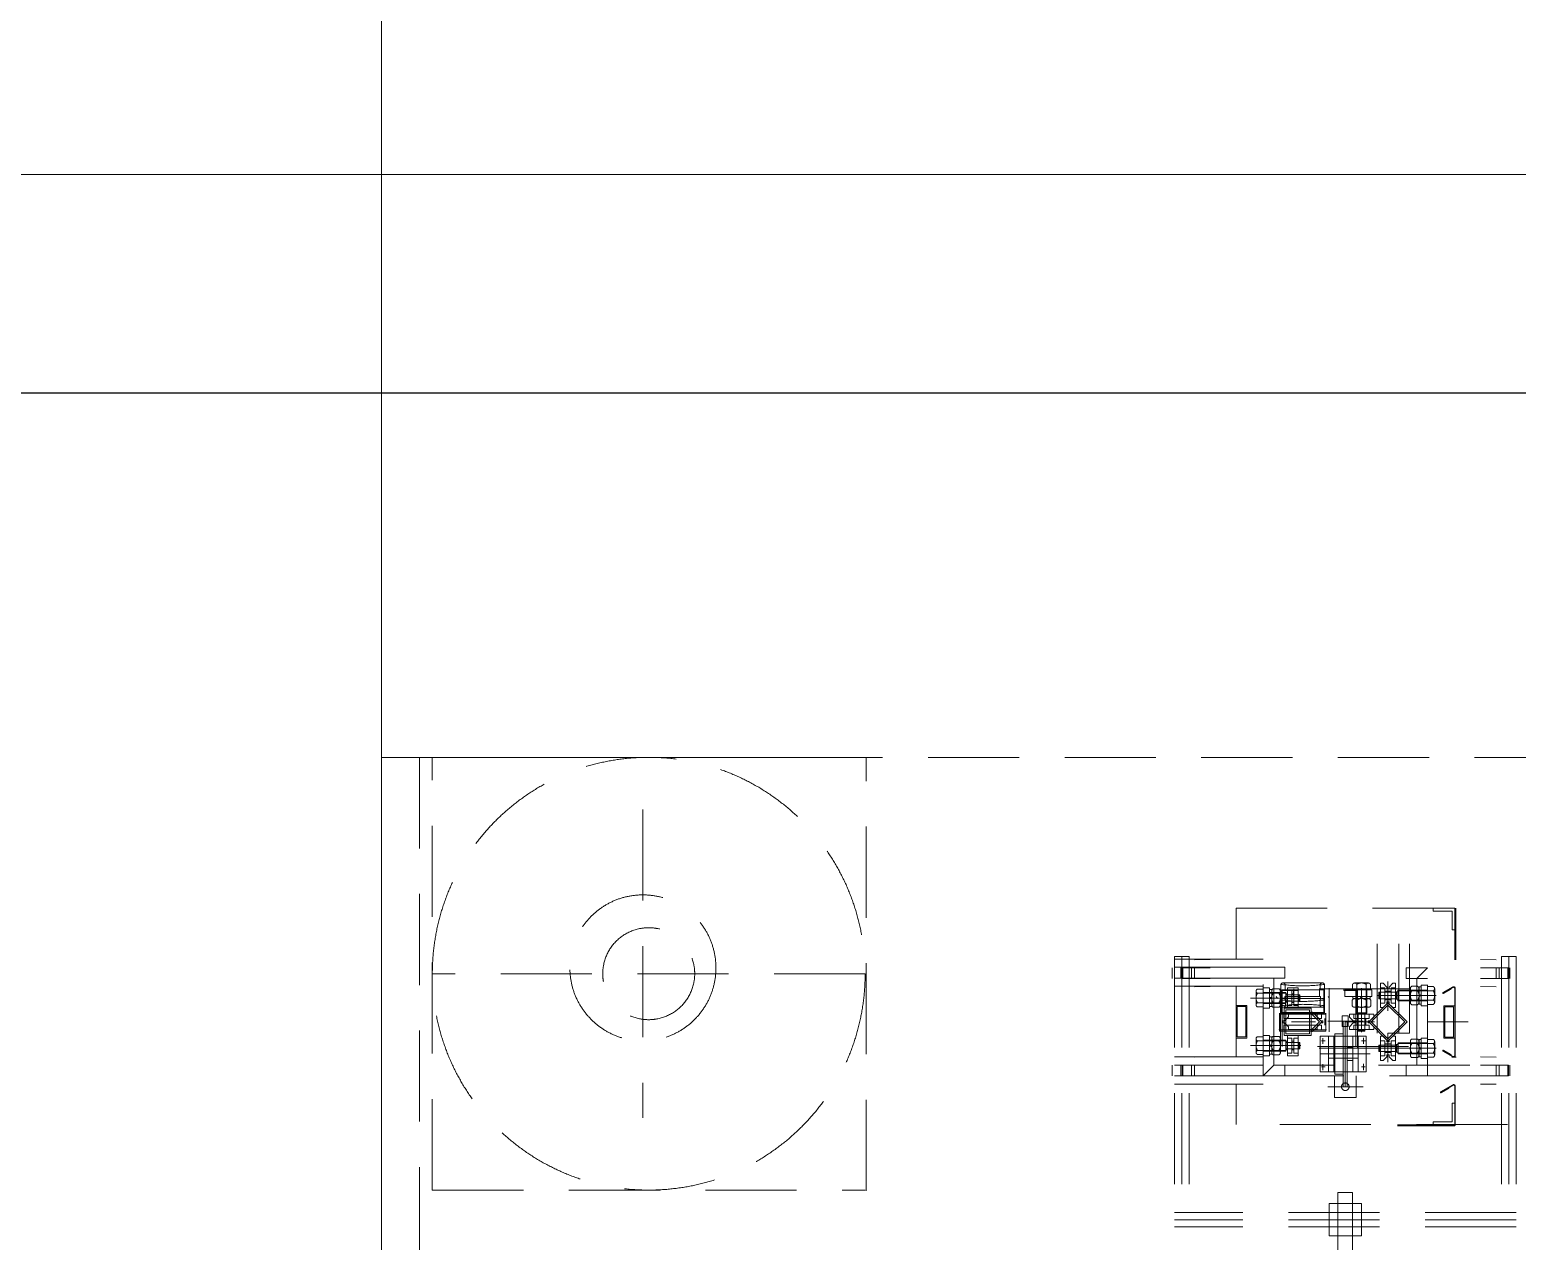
# Model space of a CAD drawing. Header units: inches. Extents: x 702888 to 852715, y 9845 to 271320.
# Drawn here: x 787421 to 791504, y 250911 to 254237 of the extents above; entities that cross this region are included whole.
import ezdxf

# ---------------------------------------------------------------- set-up
doc = ezdxf.new("R2010")
doc.units = ezdxf.units.IN
doc.header["$MEASUREMENT"] = 0
doc.linetypes.add('DASHED2', pattern=[0.375, 0.25, -0.125])
doc.layers.get('0').update_dxf_attribs({"lineweight": 5})
doc.layers.add('chain', color=2, linetype='Continuous', lineweight=5)
doc.layers.add('stru pipe', color=120, linetype='Continuous')

# ---------------------------------------------------------------- blocks, each defined once
blk = doc.blocks.new('A$C76b9bb42')
for p, q in [((76761.653, 14160.1254), (76761.653, 26720.6253)), ((68374.5672, 18293.9888), (82561.653, 18293.9888))]:
    blk.add_line(p, q)
at = {"linetype": 'DASHED2', "ltscale": 1000}
for p, q in [((76761.653, 17293.9888), (81561.653, 17293.9888)), ((76865.7281, 17293.9888), (76865.7281, 12262.6967)), ((76900.8655, 16105.9888), (76900.8655, 17293.9888)), ((76900.8655, 17293.9888), (78091.7446, 17293.9888)), ((78091.7446, 16103.7084), (78091.7446, 17293.9888)), ((77478.881, 17150.6353), (77478.881, 16303.9431)), ((79106.8873, 16739.7693), (79106.8873, 16879.7812)), ((79106.8873, 16879.5495), (79707.2223, 16879.5495)), ((79647.8223, 16872.1245), (79647.8223, 16879.5495)), ((79647.8223, 16872.1245), (79699.7973, 16872.1245)), ((79699.7973, 16820.1495), (79699.7973, 16872.1245)), ((79707.2223, 16738.4745), (79707.2223, 16879.5495)), ((79708.7073, 16738.4745), (79708.7073, 16879.5495)), ((79710.1923, 16738.4745), (79710.1923, 16879.5495)), ((79494.2089, 16536.9755), (79494.2089, 16781.5982)), ((79553.6089, 16536.9755), (79553.6089, 16781.5982)), ((79583.3089, 16536.9755), (79583.3089, 16781.5982)), ((79699.7973, 16820.1495), (79707.2223, 16820.1495)), ((78978.0998, 16747.0029), (78938.0048, 16747.0029)), ((78938.0048, 16747.0029), (78938.0048, 16004.6707)), ((78958.0523, 16747.0029), (78958.0523, 16004.6707)), ((78978.0998, 16747.0029), (78978.0998, 16044.7657)), ((79835.6748, 16747.0029), (79875.7698, 16747.0029)), ((79835.6748, 16747.0029), (79835.6748, 16044.7657)), ((79855.7223, 16747.0029), (79855.7223, 16004.6707)), ((79875.7698, 16747.0029), (79875.7698, 16004.6707)), ((78088.8655, 16699.9888), (76900.8655, 16699.9888)), ((78931.801, 16686.4995), (78931.801, 16716.1995)), ((78938.0048, 16739.7693), (79181.1373, 16739.7693)), ((78938.0048, 16717.4943), (79181.1373, 16717.4943)), ((78955.561, 16686.4995), (78955.561, 16716.1995)), ((78958.9814, 16686.4995), (78958.9814, 16716.1995)), ((78958.9814, 16716.1995), (78991.6514, 16716.1995)), ((78960.5437, 16686.4995), (78960.5437, 16716.1995)), ((78993.2137, 16716.1995), (78960.5437, 16716.1995)), ((78984.3037, 16686.4995), (78984.3037, 16716.1995)), ((78993.2137, 16738.4745), (79035.6373, 16738.7062)), ((78993.2137, 16716.1995), (79035.6373, 16716.4312)), ((78993.2137, 16686.4995), (78993.2137, 16716.1995)), ((79181.1373, 16717.4943), (79240.5373, 16717.4943)), ((79181.1373, 16420.4943), (79181.1373, 16717.4943)), ((79240.5373, 16687.7943), (79240.5373, 16717.4943)), ((79240.5373, 16717.4943), (79240.5373, 16687.7943)), ((79573.5723, 16716.1995), (79573.5723, 16686.4995)), ((79573.5723, 16686.4995), (79573.5723, 16716.1995)), ((79632.9723, 16716.1995), (79573.5723, 16716.1995)), ((79603.2723, 16686.4995), (79632.9723, 16716.1995)), ((79632.9723, 16419.1995), (79632.9723, 16716.1995)), ((79820.5609, 16738.4745), (79778.1373, 16738.7062)), ((79820.5609, 16716.1995), (79778.1373, 16716.4312)), ((79820.5609, 16686.4995), (79820.5609, 16716.1995)), ((79820.5609, 16716.1995), (79853.2309, 16716.1995)), ((79854.7932, 16716.1995), (79822.1232, 16716.1995)), ((79829.4709, 16686.4995), (79829.4709, 16716.1995)), ((79853.2309, 16686.4995), (79853.2309, 16716.1995)), ((79854.7932, 16686.4995), (79854.7932, 16716.1995)), ((79858.2136, 16686.4995), (79858.2136, 16716.1995)), ((79181.1373, 16687.7943), (78938.0048, 16687.7943)), ((79181.1373, 16665.5193), (78938.0048, 16665.5193)), ((78958.9814, 16686.4995), (78991.6514, 16686.4995)), ((78993.2137, 16686.4995), (78960.5437, 16686.4995)), ((79035.6373, 16686.7312), (78993.2137, 16686.4995)), ((79035.6373, 16664.4562), (78993.2137, 16664.2245)), ((79106.8873, 16471.4062), (79106.8873, 16665.5193)), ((79210.8373, 16687.7943), (79181.1373, 16687.7943)), ((79198.9573, 16661.4862), (79181.1373, 16661.4862)), ((79198.9573, 16661.4862), (79198.9573, 16605.0562)), ((79210.8373, 16687.7943), (79240.5373, 16687.7943)), ((79210.8373, 16450.1943), (79210.8373, 16687.7943)), ((79230.2446, 16655.9648), (79230.2446, 16670.8148)), ((79236.2331, 16674.8507), (79343.7151, 16674.8507)), ((79241.7534, 16655.5457), (79241.7534, 16670.8148)), ((79247.9619, 16661.4862), (79247.9619, 16605.0562)), ((79277.6619, 16661.4862), (79247.9619, 16661.4862)), ((79277.6619, 16605.0562), (79277.6619, 16661.4862)), ((79338.2484, 16655.5457), (79338.2484, 16670.8148)), ((79349.7571, 16655.9648), (79349.7571, 16670.8148)), ((79362.7509, 16540.0421), (79362.7509, 16660.5998)), ((79426.8773, 16655.3141), (79426.8773, 16670.5831)), ((79432.3975, 16674.6191), (79470.4155, 16674.6191)), ((79438.386, 16655.7331), (79438.386, 16670.5831)), ((79451.3798, 16539.8104), (79451.3798, 16660.3681)), ((79464.3735, 16655.7331), (79464.3735, 16670.5831)), ((79475.8823, 16655.3141), (79475.8823, 16670.5831)), ((79503.1189, 16606.816), (79503.1189, 16673.641)), ((79503.1189, 16673.641), (79510.5439, 16673.641)), ((79503.1189, 16661.0185), (79514.9989, 16661.0185)), ((79520.9389, 16663.246), (79510.5439, 16673.641)), ((79514.9989, 16619.4385), (79514.9989, 16661.0185)), ((79520.9389, 16663.246), (79520.9389, 16658.0485)), ((79523.9089, 16678.3014), (79523.9089, 16598.4234)), ((79537.2739, 16673.641), (79526.8789, 16663.246)), ((79526.8789, 16663.246), (79526.8789, 16658.0485)), ((79532.8189, 16661.0185), (79532.8189, 16619.4385)), ((79532.8189, 16661.0185), (79544.6989, 16661.0185)), ((79537.2739, 16673.641), (79544.6989, 16673.641)), ((79544.6989, 16673.641), (79544.6989, 16606.816)), ((79603.2723, 16686.4995), (79573.5723, 16686.4995)), ((79585.4527, 16621.1092), (79585.4527, 16659.3479)), ((79589.2817, 16665.4735), (79605.3837, 16665.4735)), ((79603.2723, 16686.4995), (79632.9723, 16686.4995)), ((79603.2723, 16448.8995), (79603.2723, 16686.4995)), ((79609.2127, 16616.4685), (79609.2127, 16663.9885)), ((79609.2127, 16663.9885), (79615.1527, 16663.9885)), ((79615.1523, 16612.0135), (79615.1523, 16668.4435)), ((79615.1523, 16668.4435), (79632.9723, 16668.4435)), ((79615.1527, 16616.4685), (79615.1527, 16663.9885)), ((79632.9723, 16615.726), (79632.9723, 16664.731)), ((79632.9723, 16664.731), (79648.2413, 16664.731)), ((79652.2773, 16621.2463), (79652.2773, 16659.2643)), ((79702.0248, 16663.6305), (79674.9848, 16648.0189)), ((79702.7673, 16662.3444), (79675.7273, 16646.7329)), ((79696.5893, 16658.7776), (79697.3318, 16657.4915)), ((79707.2223, 16471.1745), (79707.2223, 16664.2245)), ((79707.2223, 16475.6266), (79707.2223, 16659.7723)), ((79708.7073, 16475.6266), (79708.7073, 16659.7723)), ((79778.1373, 16686.7312), (79820.5609, 16686.4995)), ((79778.1373, 16664.4562), (79820.5609, 16664.2245)), ((79820.5609, 16686.4995), (79853.2309, 16686.4995)), ((79854.7932, 16686.4995), (79822.1232, 16686.4995)), ((79284.761, 16633.2712), (79146.3832, 16633.2712)), ((79161.8323, 16652.2534), (79161.8323, 16614.2354)), ((79181.1373, 16657.7737), (79165.8682, 16657.7737)), ((79180.7182, 16646.2649), (79165.8682, 16646.2649)), ((79180.7182, 16620.2774), (79165.8682, 16620.2774)), ((79228.6569, 16646.2649), (79180.7182, 16646.2649)), ((79228.6569, 16620.2774), (79180.7182, 16620.2774)), ((79181.1369, 16648.2697), (79181.1369, 16618.2727)), ((79181.1369, 16648.2697), (79182.8103, 16648.2697)), ((79181.1369, 16618.2727), (79182.8103, 16618.2727)), ((79181.1373, 16657.7737), (79181.1373, 16608.7687)), ((79228.6569, 16648.1212), (79181.1373, 16648.1212)), ((79228.6569, 16618.4212), (79181.1373, 16618.4212)), ((79198.9569, 16657.0312), (79198.9569, 16609.5112)), ((79204.8969, 16657.0312), (79198.9569, 16657.0312)), ((79204.8969, 16636.5184), (79198.9573, 16633.4237)), ((79204.8969, 16633.2712), (79198.9573, 16630.1764)), ((79204.8969, 16657.0312), (79204.8969, 16609.5112)), ((79224.8279, 16658.5162), (79208.7259, 16658.5162)), ((79224.8279, 16646.2649), (79208.7259, 16646.2649)), ((79224.8279, 16620.2774), (79208.7259, 16620.2774)), ((79220.4981, 16631.7862), (79217.4034, 16637.7257)), ((79228.6569, 16652.3905), (79228.6569, 16614.1518)), ((79243.5069, 16648.1212), (79228.6569, 16648.1212)), ((79244.9919, 16646.2649), (79228.6569, 16646.2649)), ((79244.9919, 16620.2774), (79228.6569, 16620.2774)), ((79243.5069, 16618.4212), (79228.6569, 16618.4212)), ((79585.0873, 16658.6944), (79228.6873, 16658.6944)), ((79228.6873, 16495.3444), (79228.6873, 16658.6944)), ((79230.2446, 16608.0262), (79230.2446, 16655.9648)), ((79230.2446, 16611.8552), (79230.2446, 16627.9572)), ((79232.1009, 16608.0262), (79232.1009, 16655.5457)), ((79232.2494, 16655.5462), (79232.2494, 16653.8727)), ((79232.2494, 16655.5462), (79347.7524, 16655.5462)), ((79232.2494, 16622.8762), (79232.2494, 16626.5887)), ((79232.8434, 16626.5887), (79232.8434, 16651.8337)), ((79265.8123, 16654.2394), (79233.1423, 16654.2394)), ((79233.1423, 16499.7994), (79233.1423, 16654.2394)), ((79241.0109, 16631.7862), (79241.0109, 16637.7262)), ((79241.0109, 16637.7262), (79338.9909, 16637.7262)), ((79241.0109, 16631.7862), (79338.9909, 16631.7862)), ((79241.7534, 16655.5457), (79338.2484, 16655.5457)), ((79242.4959, 16611.8552), (79242.4959, 16627.9572)), ((79243.5069, 16648.1212), (79243.5069, 16618.4212)), ((79243.5069, 16648.1212), (79244.9919, 16646.6362)), ((79244.9919, 16619.9062), (79243.5069, 16618.4212)), ((79244.9919, 16646.6362), (79244.9919, 16619.9062)), ((79247.9619, 16643.6662), (79244.9919, 16643.6662)), ((79277.6619, 16642.1812), (79244.9919, 16642.1812)), ((79277.6619, 16624.3612), (79244.9919, 16624.3612)), ((79247.9619, 16622.8762), (79244.9919, 16622.8762)), ((79259.8419, 16654.0612), (79247.9619, 16654.0612)), ((79277.6619, 16642.1812), (79247.9619, 16642.1812)), ((79277.6619, 16624.3612), (79247.9619, 16624.3612)), ((79259.8419, 16654.0612), (79259.8419, 16612.4812)), ((79265.7819, 16645.1512), (79259.8419, 16645.1512)), ((79265.7819, 16621.3912), (79259.8419, 16621.3912)), ((79264.7709, 16637.7257), (79264.7709, 16655.5457)), ((79264.7709, 16655.5457), (79336.0209, 16655.5457)), ((79264.7709, 16637.7257), (79336.0209, 16637.7257)), ((79265.7819, 16612.4812), (79265.7819, 16654.0612)), ((79277.6619, 16654.0612), (79265.7819, 16654.0612)), ((79265.8123, 16654.2394), (79265.8123, 16658.6944)), ((79279.2954, 16641.8099), (79277.6619, 16641.8099)), ((79279.2954, 16624.7324), (79277.6619, 16624.7324)), ((79279.2954, 16624.3612), (79279.2954, 16642.1812)), ((79282.1169, 16642.1812), (79279.2954, 16642.1812)), ((79282.1169, 16624.3612), (79279.2954, 16624.3612)), ((79282.1169, 16624.3612), (79282.1169, 16642.1812)), ((79336.0209, 16637.7257), (79336.0209, 16655.5457)), ((79337.5059, 16611.8552), (79337.5059, 16627.9572)), ((79338.9909, 16631.7862), (79338.9909, 16637.7262)), ((79347.7524, 16655.5462), (79347.7524, 16653.8727)), ((79347.9009, 16608.0262), (79347.9009, 16655.5457)), ((79349.7571, 16608.0262), (79349.7571, 16655.9648)), ((79349.7571, 16611.8552), (79349.7571, 16627.9572)), ((79362.7509, 16631.7862), (79359.6561, 16637.7257)), ((79402.7973, 16654.0077), (79402.7973, 16658.4627)), ((79402.7973, 16654.0077), (79402.7973, 16658.4627)), ((79402.7973, 16654.0077), (79435.4673, 16654.0077)), ((79402.7973, 16654.0077), (79435.4673, 16654.0077)), ((79405.3448, 16637.4941), (79405.3448, 16655.3141)), ((79405.3448, 16655.3141), (79479.5948, 16655.3141)), ((79405.3448, 16637.4941), (79479.5948, 16637.4941)), ((79426.1348, 16611.6235), (79426.1348, 16627.7255)), ((79426.8773, 16655.3141), (79475.8823, 16655.3141)), ((79427.6198, 16637.4945), (79475.1398, 16637.4945)), ((79427.6198, 16631.5545), (79427.6198, 16637.4945)), ((79427.6198, 16631.5545), (79475.1398, 16631.5545)), ((79435.4673, 16654.0077), (79435.4673, 16499.5677)), ((79435.7873, 16626.357), (79435.7873, 16651.602)), ((79436.3813, 16655.3145), (79436.3813, 16653.641)), ((79436.3813, 16655.3145), (79466.3783, 16655.3145)), ((79436.3813, 16622.6445), (79436.3813, 16626.357)), ((79436.5298, 16607.7945), (79436.5298, 16655.3141)), ((79438.386, 16607.7945), (79438.386, 16655.7331)), ((79438.386, 16611.6235), (79438.386, 16627.7255)), ((79439.9223, 16658.4627), (79439.9223, 16495.1127)), ((79448.1325, 16631.5545), (79451.2273, 16637.4941)), ((79451.3798, 16631.5545), (79454.4745, 16637.4941)), ((79464.3735, 16607.7945), (79464.3735, 16655.7331)), ((79464.3735, 16611.6235), (79464.3735, 16627.7255)), ((79466.2298, 16607.7945), (79466.2298, 16655.3141)), ((79466.3783, 16655.3145), (79466.3783, 16653.641)), ((79471.4062, 16567.6995), (79523.9089, 16620.2022)), ((79475.1398, 16631.5545), (79475.1398, 16637.4945)), ((79476.6248, 16611.6235), (79476.6248, 16627.7255)), ((79479.5948, 16637.4941), (79479.5948, 16655.3141)), ((79496.0198, 16640.2285), (79656.5051, 16640.2285)), ((79498.6639, 16631.3185), (79498.6639, 16649.1385)), ((79498.6639, 16649.1385), (79501.4854, 16649.1385)), ((79498.6639, 16631.3185), (79501.4854, 16631.3185)), ((79501.4854, 16631.3185), (79501.4854, 16649.1385)), ((79501.4854, 16648.7673), (79503.1189, 16648.7673)), ((79501.4854, 16631.6898), (79503.1189, 16631.6898)), ((79503.1189, 16649.1385), (79547.6689, 16649.1385)), ((79503.1189, 16649.1385), (79544.6989, 16649.1385)), ((79503.1189, 16631.3185), (79547.6689, 16631.3185)), ((79503.1189, 16631.3185), (79544.6989, 16631.3185)), ((79503.1189, 16619.4385), (79514.9989, 16619.4385)), ((79523.9089, 16620.181), (79510.5439, 16606.816)), ((79514.9989, 16652.1085), (79532.8189, 16652.1085)), ((79514.9989, 16628.3485), (79532.8189, 16628.3485)), ((79520.9389, 16658.0485), (79526.8789, 16658.0485)), ((79520.9389, 16617.211), (79520.9389, 16622.4085)), ((79520.9389, 16622.4085), (79526.8789, 16622.4085)), ((79523.9089, 16620.2022), (79576.4115, 16567.6995)), ((79537.2739, 16606.816), (79523.9089, 16620.181)), ((79526.8789, 16617.211), (79526.8789, 16622.4085)), ((79532.8189, 16619.4385), (79544.6989, 16619.4385)), ((79544.6989, 16650.6235), (79547.6689, 16650.6235)), ((79544.6989, 16629.8335), (79547.6689, 16629.8335)), ((79547.6689, 16650.6235), (79547.6689, 16629.8335)), ((79547.6689, 16650.6235), (79550.6389, 16650.6235)), ((79547.6689, 16629.8335), (79550.6389, 16629.8335)), ((79550.6389, 16653.5935), (79552.1239, 16655.0785)), ((79550.6389, 16626.8635), (79550.6389, 16653.5935)), ((79550.6389, 16653.2223), (79585.4527, 16653.2223)), ((79550.6389, 16627.2348), (79585.4527, 16627.2348)), ((79552.1239, 16625.3785), (79550.6389, 16626.8635)), ((79552.1239, 16655.0785), (79585.4527, 16655.0785)), ((79552.1239, 16625.3785), (79552.1239, 16655.0785)), ((79552.1239, 16625.3785), (79585.4527, 16625.3785)), ((79585.4527, 16655.0785), (79632.9723, 16655.0785)), ((79585.4527, 16653.2223), (79633.3913, 16653.2223)), ((79585.4527, 16627.2348), (79633.3913, 16627.2348)), ((79585.4527, 16625.3785), (79632.9723, 16625.3785)), ((79589.2817, 16653.2223), (79605.3837, 16653.2223)), ((79589.2817, 16627.2348), (79605.3837, 16627.2348)), ((79609.2127, 16640.2285), (79615.1523, 16643.3233)), ((79609.2127, 16636.9813), (79615.1523, 16640.076)), ((79632.9727, 16655.227), (79631.2992, 16655.227)), ((79632.9727, 16625.23), (79631.2992, 16625.23)), ((79632.9727, 16625.23), (79632.9727, 16655.227)), ((79633.3913, 16653.2223), (79648.2413, 16653.2223)), ((79633.3913, 16627.2348), (79648.2413, 16627.2348)), ((79697.3318, 16657.4915), (79676.4698, 16645.4468)), ((79136.5873, 16612.4812), (79106.8873, 16612.4812)), ((79133.6173, 16609.5112), (79109.8573, 16609.5112)), ((79109.8573, 16526.3512), (79109.8573, 16609.5112)), ((79133.6173, 16526.3512), (79133.6173, 16609.5112)), ((79136.5873, 16523.3812), (79136.5873, 16612.4812)), ((79181.1373, 16608.7687), (79165.8682, 16608.7687)), ((79198.9573, 16605.0562), (79181.1373, 16605.0562)), ((79204.8969, 16609.5112), (79198.9569, 16609.5112)), ((79224.8279, 16608.0262), (79208.7259, 16608.0262)), ((79226.1609, 16588.7212), (79226.1609, 16591.6912)), ((79226.1609, 16547.1412), (79226.1609, 16588.7212)), ((79226.1609, 16547.1412), (79226.1609, 16588.7212)), ((79227.6459, 16588.7212), (79227.6459, 16591.6912)), ((79227.6459, 16588.7212), (79352.3559, 16588.7212)), ((79230.2446, 16591.6912), (79230.2446, 16608.0262)), ((79232.1009, 16593.1762), (79230.6159, 16591.6912)), ((79230.6159, 16591.6912), (79349.3859, 16591.6912)), ((79232.1009, 16593.1762), (79232.1009, 16608.0262)), ((79232.1009, 16593.1762), (79347.9009, 16593.1762)), ((79236.3702, 16608.0262), (79343.6315, 16608.0262)), ((79238.0409, 16576.8412), (79238.0409, 16588.7212)), ((79313.3019, 16605.0562), (79239.0519, 16605.0562)), ((79239.0519, 16605.0562), (79239.0519, 16530.8062)), ((79250.6634, 16581.2962), (79240.2684, 16570.9012)), ((79308.8469, 16600.6012), (79243.5069, 16600.6012)), ((79243.5069, 16600.6012), (79243.5069, 16535.2612)), ((79259.8419, 16612.4812), (79247.9619, 16612.4812)), ((79277.6619, 16605.0562), (79247.9619, 16605.0562)), ((79250.6634, 16581.2962), (79250.6634, 16588.7212)), ((79329.3384, 16588.7212), (79250.6634, 16588.7212)), ((79277.6619, 16612.4812), (79265.7819, 16612.4812)), ((79308.8469, 16535.2612), (79308.8469, 16600.6012)), ((79313.3019, 16530.8062), (79313.3019, 16605.0562)), ((79313.3019, 16536.7462), (79313.3019, 16599.1162)), ((79313.3019, 16536.7462), (79313.3019, 16599.1162)), ((79316.452, 16594.1825), (79313.3019, 16591.0323)), ((79313.3019, 16591.0323), (79336.403, 16567.9312)), ((79316.452, 16594.1825), (79342.7034, 16567.9312)), ((79329.3384, 16581.2962), (79329.3384, 16588.7212)), ((79329.3384, 16581.2962), (79342.7034, 16567.9312)), ((79341.9609, 16576.8412), (79341.9609, 16588.7212)), ((79347.9009, 16593.1762), (79347.9009, 16608.0262)), ((79349.3859, 16591.6912), (79347.9009, 16593.1762)), ((79349.7571, 16591.6912), (79349.7571, 16608.0262)), ((79352.3559, 16588.7212), (79352.3559, 16591.6912)), ((79353.8409, 16588.7212), (79353.8409, 16591.6912)), ((79353.8409, 16547.1412), (79353.8409, 16588.7212)), ((79353.8409, 16547.1412), (79353.8409, 16588.7212)), ((79415.0548, 16584.4444), (79398.7198, 16584.4444)), ((79398.7198, 16584.4444), (79398.7198, 16554.7444)), ((79415.0548, 16584.4444), (79415.0548, 16554.7444)), ((79417.9673, 16581.0645), (79417.9673, 16588.4895)), ((79484.7923, 16588.4895), (79417.9673, 16588.4895)), ((79417.9673, 16581.0645), (79428.3623, 16570.6695)), ((79430.5898, 16576.6095), (79430.5898, 16588.4895)), ((79432.2604, 16607.7945), (79470.4992, 16607.7945)), ((79436.5298, 16592.9445), (79436.5298, 16607.7945)), ((79436.5298, 16592.9445), (79466.2298, 16592.9445)), ((79436.5298, 16592.9445), (79438.0148, 16591.4595)), ((79438.0148, 16591.4595), (79464.7448, 16591.4595)), ((79438.386, 16591.4595), (79438.386, 16607.7945)), ((79440.9848, 16588.4895), (79440.9848, 16591.4595)), ((79440.9848, 16588.4895), (79461.7748, 16588.4895)), ((79442.4698, 16588.4895), (79442.4698, 16591.4595)), ((79442.4698, 16546.9095), (79442.4698, 16588.4895)), ((79442.4698, 16546.9095), (79442.4698, 16588.4895)), ((79460.2898, 16588.4895), (79460.2898, 16591.4595)), ((79460.2898, 16546.9095), (79460.2898, 16588.4895)), ((79460.2898, 16546.9095), (79460.2898, 16588.4895)), ((79461.7748, 16588.4895), (79461.7748, 16591.4595)), ((79464.3735, 16591.4595), (79464.3735, 16607.7945)), ((79464.7448, 16591.4595), (79466.2298, 16592.9445)), ((79466.2298, 16592.9445), (79466.2298, 16607.7945)), ((79484.7923, 16581.0645), (79471.4273, 16567.6995)), ((79472.1698, 16576.6095), (79472.1698, 16588.4895)), ((79477.7065, 16567.6995), (79523.9089, 16613.9018)), ((79484.7923, 16581.0645), (79484.7923, 16588.4895)), ((79503.1189, 16606.816), (79510.5439, 16606.816)), ((79523.9089, 16613.9018), (79570.1112, 16567.6995)), ((79537.2739, 16606.816), (79544.6989, 16606.816)), ((79589.2817, 16614.9835), (79605.3837, 16614.9835)), ((79609.2127, 16616.4685), (79615.1527, 16616.4685)), ((79615.1523, 16612.0135), (79632.9723, 16612.0135)), ((79632.9723, 16615.726), (79648.2413, 16615.726)), ((79677.5223, 16612.2495), (79707.2223, 16612.2495)), ((79677.5223, 16523.1495), (79677.5223, 16612.2495)), ((79680.4923, 16609.2795), (79704.2523, 16609.2795)), ((79680.4923, 16526.1195), (79680.4923, 16609.2795)), ((79704.2523, 16526.1195), (79704.2523, 16609.2795)), ((79225.7896, 16545.5077), (79225.7896, 16547.1412)), ((79226.1609, 16542.6862), (79226.1609, 16545.5077)), ((79226.1609, 16545.5077), (79353.8409, 16545.5077)), ((79226.1609, 16542.6862), (79353.8409, 16542.6862)), ((79229.1309, 16559.0212), (79229.1309, 16576.8412)), ((79235.0709, 16564.9612), (79235.0709, 16570.9012)), ((79240.2684, 16570.9012), (79235.0709, 16570.9012)), ((79240.2684, 16564.9612), (79235.0709, 16564.9612)), ((79341.9609, 16576.8412), (79238.0409, 16576.8412)), ((79238.0409, 16559.0212), (79341.9609, 16559.0212)), ((79238.0409, 16547.1412), (79238.0409, 16559.0212)), ((79240.2684, 16564.9612), (79250.6634, 16554.5662)), ((79250.6634, 16547.1412), (79250.6634, 16554.5662)), ((79250.6634, 16547.1412), (79329.3384, 16547.1412)), ((79324.678, 16567.9312), (79259.056, 16567.9312)), ((79336.403, 16567.9312), (79313.3019, 16544.83)), ((79313.3019, 16544.83), (79316.452, 16541.6798)), ((79342.7034, 16567.9312), (79316.452, 16541.6798)), ((79342.7034, 16567.9312), (79329.3384, 16554.5662)), ((79329.3384, 16547.1412), (79329.3384, 16554.5662)), ((79339.7334, 16570.9012), (79344.9309, 16570.9012)), ((79339.7334, 16564.9612), (79344.9309, 16564.9612)), ((79341.9609, 16547.1412), (79341.9609, 16559.0212)), ((79344.9309, 16564.9612), (79344.9309, 16570.9012)), ((79350.8709, 16559.0212), (79350.8709, 16576.8412)), ((79353.8409, 16542.6862), (79353.8409, 16545.5077)), ((79354.2121, 16545.5077), (79354.2121, 16547.1412)), ((79456.287, 16569.5944), (79358.6919, 16569.5944)), ((79415.0548, 16554.7444), (79398.7198, 16554.7444)), ((79401.3185, 16569.5944), (79401.3185, 16389.7312)), ((79406.8873, 16569.5944), (79406.8873, 16389.7312)), ((79487.3525, 16567.6995), (79407.4745, 16567.6995)), ((79412.456, 16569.5944), (79412.456, 16389.7312)), ((79428.3623, 16564.7295), (79417.9673, 16554.3345)), ((79417.9673, 16546.9095), (79417.9673, 16554.3345)), ((79417.9673, 16546.9095), (79484.7923, 16546.9095)), ((79428.3623, 16570.6695), (79433.5598, 16570.6695)), ((79428.3623, 16564.7295), (79433.5598, 16564.7295)), ((79472.1698, 16576.6095), (79430.5898, 16576.6095)), ((79430.5898, 16558.7895), (79472.1698, 16558.7895)), ((79430.5898, 16546.9095), (79430.5898, 16558.7895)), ((79433.5598, 16564.7295), (79433.5598, 16570.6695)), ((79439.4998, 16558.7895), (79439.4998, 16576.6095)), ((79442.4698, 16545.276), (79460.2898, 16545.276)), ((79442.4698, 16542.4545), (79442.4698, 16545.276)), ((79442.4698, 16542.4545), (79460.2898, 16542.4545)), ((79442.841, 16545.276), (79442.841, 16546.9095)), ((79459.9185, 16545.276), (79459.9185, 16546.9095)), ((79460.2898, 16542.4545), (79460.2898, 16545.276)), ((79463.2598, 16558.7895), (79463.2598, 16576.6095)), ((79474.3973, 16570.6695), (79469.1998, 16570.6695)), ((79469.1998, 16564.7295), (79469.1998, 16570.6695)), ((79474.3973, 16564.7295), (79469.1998, 16564.7295)), ((79471.4062, 16567.6995), (79523.9089, 16515.1968)), ((79471.4273, 16567.6995), (79484.7923, 16554.3345)), ((79472.1698, 16546.9095), (79472.1698, 16558.7895)), ((79477.7065, 16567.6995), (79523.9089, 16521.4971)), ((79484.7923, 16546.9095), (79484.7923, 16554.3345)), ((79523.9089, 16515.1968), (79576.4115, 16567.6995)), ((79523.9089, 16521.4971), (79570.1112, 16567.6995)), ((79523.9089, 16536.9755), (79583.3089, 16536.9755)), ((79523.9089, 16457.0975), (79523.9089, 16536.9755)), ((79632.9723, 16567.6995), (79744.0855, 16567.6995)), ((79136.5873, 16523.3812), (79106.8873, 16523.3812)), ((79133.6173, 16526.3512), (79109.8573, 16526.3512)), ((79284.761, 16502.5912), (79146.3832, 16502.5912)), ((79161.8323, 16483.6089), (79161.8323, 16521.6269)), ((79181.1373, 16527.0937), (79165.8682, 16527.0937)), ((79180.7182, 16515.5849), (79165.8682, 16515.5849)), ((79228.6569, 16515.5849), (79180.7182, 16515.5849)), ((79181.1369, 16517.5897), (79182.8103, 16517.5897)), ((79181.1369, 16487.5927), (79181.1369, 16517.5897)), ((79198.9573, 16530.8062), (79181.1373, 16530.8062)), ((79181.1373, 16478.0887), (79181.1373, 16527.0937)), ((79228.6569, 16517.4412), (79181.1373, 16517.4412)), ((79204.8969, 16526.3512), (79198.9569, 16526.3512)), ((79198.9569, 16478.8312), (79198.9569, 16526.3512)), ((79198.9573, 16474.3762), (79198.9573, 16530.8062)), ((79204.8969, 16502.5912), (79198.9573, 16505.6859)), ((79204.8969, 16499.3439), (79198.9573, 16502.4387)), ((79204.8969, 16478.8312), (79204.8969, 16526.3512)), ((79224.8279, 16527.8362), (79208.7259, 16527.8362)), ((79224.8279, 16515.5849), (79208.7259, 16515.5849)), ((79228.6569, 16483.4718), (79228.6569, 16521.7105)), ((79243.5069, 16517.4412), (79228.6569, 16517.4412)), ((79244.9919, 16515.5849), (79228.6569, 16515.5849)), ((79580.6323, 16499.7994), (79233.1423, 16499.7994)), ((79239.0519, 16530.8062), (79313.3019, 16530.8062)), ((79243.5069, 16535.2612), (79308.8469, 16535.2612)), ((79244.9919, 16515.9562), (79243.5069, 16517.4412)), ((79243.5069, 16487.7412), (79243.5069, 16517.4412)), ((79244.9919, 16489.2262), (79244.9919, 16515.9562)), ((79247.9619, 16512.9862), (79244.9919, 16512.9862)), ((79277.6619, 16511.5012), (79244.9919, 16511.5012)), ((79277.6619, 16530.8062), (79247.9619, 16530.8062)), ((79247.9619, 16474.3762), (79247.9619, 16530.8062)), ((79259.8419, 16523.3812), (79247.9619, 16523.3812)), ((79277.6619, 16511.5012), (79247.9619, 16511.5012)), ((79259.8419, 16481.8012), (79259.8419, 16523.3812)), ((79265.7819, 16514.4712), (79259.8419, 16514.4712)), ((79277.6619, 16523.3812), (79265.7819, 16523.3812)), ((79265.7819, 16523.3812), (79265.7819, 16481.8012)), ((79277.6619, 16530.8062), (79277.6619, 16474.3762)), ((79279.2954, 16511.1299), (79277.6619, 16511.1299)), ((79282.1169, 16511.5012), (79279.2954, 16511.5012)), ((79279.2954, 16511.5012), (79279.2954, 16493.6812)), ((79282.1169, 16511.5012), (79282.1169, 16493.6812)), ((79464.431, 16528.6678), (79338.206, 16528.6678)), ((79338.206, 16528.6678), (79338.206, 16430.6578)), ((79351.5299, 16515.3028), (79341.2169, 16515.3028)), ((79345.631, 16523.4055), (79345.631, 16507.5286)), ((79360.481, 16528.6678), (79360.481, 16430.6578)), ((79375.331, 16528.6678), (79375.331, 16430.6578)), ((79378.301, 16497.4828), (79375.331, 16497.4828)), ((79401.3185, 16535.3503), (79378.301, 16535.3503)), ((79378.301, 16535.3503), (79378.301, 16423.9753)), ((79427.306, 16497.4828), (79412.456, 16497.4828)), ((79427.306, 16528.6678), (79427.306, 16430.6578)), ((79442.156, 16528.6678), (79442.156, 16430.6578)), ((79462.1966, 16515.3028), (79451.0903, 16515.3028)), ((79457.006, 16523.8025), (79457.006, 16507.5286)), ((79464.431, 16528.6678), (79464.431, 16430.6578)), ((79498.6639, 16504.0804), (79498.6639, 16486.2604)), ((79498.6639, 16504.0804), (79501.4854, 16504.0804)), ((79501.4854, 16504.0804), (79501.4854, 16486.2604)), ((79501.4854, 16503.7092), (79503.1189, 16503.7092)), ((79503.1189, 16528.5829), (79510.5439, 16528.5829)), ((79503.1189, 16528.5829), (79503.1189, 16461.7579)), ((79503.1189, 16515.9604), (79514.9989, 16515.9604)), ((79503.1189, 16504.0804), (79547.6689, 16504.0804)), ((79503.1189, 16504.0804), (79544.6989, 16504.0804)), ((79523.9089, 16515.2179), (79510.5439, 16528.5829)), ((79514.9989, 16515.9604), (79514.9989, 16474.3804)), ((79514.9989, 16507.0504), (79532.8189, 16507.0504)), ((79520.9389, 16518.1879), (79520.9389, 16512.9904)), ((79520.9389, 16512.9904), (79526.8789, 16512.9904)), ((79537.2739, 16528.5829), (79523.9089, 16515.2179)), ((79526.8789, 16518.1879), (79526.8789, 16512.9904)), ((79532.8189, 16515.9604), (79544.6989, 16515.9604)), ((79532.8189, 16474.3804), (79532.8189, 16515.9604)), ((79537.2739, 16528.5829), (79544.6989, 16528.5829)), ((79544.6989, 16461.7579), (79544.6989, 16528.5829)), ((79544.6989, 16505.5654), (79547.6689, 16505.5654)), ((79547.6689, 16505.5654), (79550.6389, 16505.5654)), ((79547.6689, 16484.7754), (79547.6689, 16505.5654)), ((79552.1239, 16510.0204), (79550.6389, 16508.5354)), ((79550.6389, 16508.5354), (79550.6389, 16481.8054)), ((79550.6389, 16508.1642), (79585.4527, 16508.1642)), ((79552.1239, 16510.0204), (79585.4527, 16510.0204)), ((79552.1239, 16510.0204), (79552.1239, 16480.3204)), ((79585.4527, 16514.2898), (79585.4527, 16476.051)), ((79585.4527, 16510.0204), (79632.9723, 16510.0204)), ((79585.4527, 16508.1642), (79633.3913, 16508.1642)), ((79589.2817, 16520.4154), (79605.3837, 16520.4154)), ((79589.2817, 16508.1642), (79605.3837, 16508.1642)), ((79609.2127, 16518.9304), (79609.2127, 16471.4104)), ((79609.2127, 16518.9304), (79615.1527, 16518.9304)), ((79609.2127, 16498.4176), (79615.1523, 16495.3229)), ((79615.1523, 16523.3854), (79632.9723, 16523.3854)), ((79615.1523, 16523.3854), (79615.1523, 16466.9554)), ((79615.1527, 16518.9304), (79615.1527, 16471.4104)), ((79632.9727, 16510.1689), (79631.2992, 16510.1689)), ((79632.9723, 16519.6729), (79648.2413, 16519.6729)), ((79632.9723, 16519.6729), (79632.9723, 16470.6679)), ((79632.9727, 16510.1689), (79632.9727, 16480.1719)), ((79633.3913, 16508.1642), (79648.2413, 16508.1642)), ((79652.2773, 16514.1527), (79652.2773, 16476.1347)), ((79677.5223, 16523.1495), (79707.2223, 16523.1495)), ((79680.4923, 16526.1195), (79704.2523, 16526.1195)), ((78938.0048, 16471.4062), (79181.1373, 16471.4062)), ((78993.2137, 16471.1745), (79035.6373, 16471.4062)), ((79180.7182, 16489.5974), (79165.8682, 16489.5974)), ((79181.1373, 16478.0887), (79165.8682, 16478.0887)), ((79228.6569, 16489.5974), (79180.7182, 16489.5974)), ((79181.1369, 16487.5927), (79182.8103, 16487.5927)), ((79228.6569, 16487.7412), (79181.1373, 16487.7412)), ((79198.9573, 16474.3762), (79181.1373, 16474.3762)), ((79204.8969, 16478.8312), (79198.9569, 16478.8312)), ((79224.8279, 16489.5974), (79208.7259, 16489.5974)), ((79224.8279, 16477.3462), (79208.7259, 16477.3462)), ((79244.9919, 16489.5974), (79228.6569, 16489.5974)), ((79243.5069, 16487.7412), (79228.6569, 16487.7412)), ((79585.0873, 16495.3444), (79228.6873, 16495.3444)), ((79243.5069, 16487.7412), (79244.9919, 16489.2262)), ((79277.6619, 16493.6812), (79244.9919, 16493.6812)), ((79247.9619, 16492.1962), (79244.9919, 16492.1962)), ((79277.6619, 16493.6812), (79247.9619, 16493.6812)), ((79259.8419, 16481.8012), (79247.9619, 16481.8012)), ((79277.6619, 16474.3762), (79247.9619, 16474.3762)), ((79265.7819, 16490.7112), (79259.8419, 16490.7112)), ((79277.6619, 16481.8012), (79265.7819, 16481.8012)), ((79279.2954, 16494.0524), (79277.6619, 16494.0524)), ((79282.1169, 16493.6812), (79279.2954, 16493.6812)), ((79475.493, 16479.6628), (79338.4403, 16479.6628)), ((79442.156, 16468.2333), (79360.481, 16468.2333)), ((79378.301, 16461.8428), (79375.331, 16461.8428)), ((79427.306, 16461.8428), (79412.456, 16461.8428)), ((79496.0198, 16495.1704), (79656.5051, 16495.1704)), ((79498.6639, 16486.2604), (79501.4854, 16486.2604)), ((79501.4854, 16486.6317), (79503.1189, 16486.6317)), ((79503.1189, 16486.2604), (79547.6689, 16486.2604)), ((79503.1189, 16486.2604), (79544.6989, 16486.2604)), ((79503.1189, 16474.3804), (79514.9989, 16474.3804)), ((79503.1189, 16461.7579), (79510.5439, 16461.7579)), ((79520.9389, 16472.1529), (79510.5439, 16461.7579)), ((79514.9989, 16483.2904), (79532.8189, 16483.2904)), ((79520.9389, 16472.1529), (79520.9389, 16477.3504)), ((79520.9389, 16477.3504), (79526.8789, 16477.3504)), ((79526.8789, 16472.1529), (79526.8789, 16477.3504)), ((79537.2739, 16461.7579), (79526.8789, 16472.1529)), ((79532.8189, 16474.3804), (79544.6989, 16474.3804)), ((79537.2739, 16461.7579), (79544.6989, 16461.7579)), ((79544.6989, 16484.7754), (79547.6689, 16484.7754)), ((79547.6689, 16484.7754), (79550.6389, 16484.7754)), ((79550.6389, 16482.1767), (79585.4527, 16482.1767)), ((79550.6389, 16481.8054), (79552.1239, 16480.3204)), ((79552.1239, 16480.3204), (79585.4527, 16480.3204)), ((79585.4527, 16482.1767), (79633.3913, 16482.1767)), ((79585.4527, 16480.3204), (79632.9723, 16480.3204)), ((79589.2817, 16482.1767), (79605.3837, 16482.1767)), ((79589.2817, 16469.9254), (79605.3837, 16469.9254)), ((79609.2127, 16495.1704), (79615.1523, 16492.0757)), ((79609.2127, 16471.4104), (79615.1527, 16471.4104)), ((79615.1523, 16466.9554), (79632.9723, 16466.9554)), ((79632.9727, 16480.1719), (79631.2992, 16480.1719)), ((79632.9723, 16470.6679), (79648.2413, 16470.6679)), ((79633.3913, 16482.1767), (79648.2413, 16482.1767)), ((79702.0248, 16471.7685), (79674.9848, 16487.38)), ((79702.7673, 16473.0545), (79675.7273, 16488.6661)), ((79697.3318, 16477.9074), (79676.4698, 16489.9521)), ((79696.5893, 16476.6214), (79697.3318, 16477.9074)), ((79699.07, 16471.1718), (79710.9003, 16471.1718)), ((79820.5609, 16471.1745), (79778.1373, 16471.4062)), ((78931.801, 16419.1995), (78931.801, 16448.8995)), ((78938.0048, 16449.1312), (79181.1373, 16449.1312)), ((78938.0048, 16419.4312), (79181.1373, 16419.4312)), ((78955.561, 16419.1995), (78955.561, 16448.8995)), ((78958.9814, 16419.1995), (78958.9814, 16448.8995)), ((78958.9814, 16448.8995), (78991.6514, 16448.8995)), ((78958.9814, 16419.1995), (78991.6514, 16419.1995)), ((78960.5437, 16419.1995), (78960.5437, 16448.8995)), ((78993.2137, 16448.8995), (78960.5437, 16448.8995)), ((78993.2137, 16419.1995), (78960.5437, 16419.1995)), ((78984.3037, 16419.1995), (78984.3037, 16448.8995)), ((78993.2137, 16448.8995), (79035.6373, 16449.1312)), ((78993.2137, 16419.1995), (78993.2137, 16448.8995)), ((78993.2137, 16419.1995), (79035.6373, 16419.4312)), ((79210.8373, 16449.1312), (79181.1373, 16419.4312)), ((79778.1373, 16419.4312), (79181.1373, 16419.4312)), ((79748.4373, 16449.1312), (79210.8373, 16449.1312)), ((79240.5373, 16449.1312), (79240.5373, 16419.4312)), ((79464.431, 16430.6578), (79338.206, 16430.6578)), ((79351.9266, 16444.0228), (79341.2169, 16444.0228)), ((79345.631, 16451.5625), (79345.631, 16435.2887)), ((79377.1873, 16419.4312), (79377.1873, 16360.0312)), ((79401.3185, 16423.9753), (79378.301, 16423.9753)), ((79436.5873, 16419.4312), (79436.5873, 16360.0312)), ((79461.8, 16444.0228), (79451.0903, 16444.0228)), ((79457.006, 16452.3564), (79457.006, 16434.8918)), ((79573.5723, 16448.8995), (79573.5723, 16419.1995)), ((79820.5609, 16448.8995), (79778.1373, 16449.1312)), ((79820.5609, 16419.1995), (79778.1373, 16419.4312)), ((79820.5609, 16419.1995), (79820.5609, 16448.8995)), ((79820.5609, 16448.8995), (79853.2309, 16448.8995)), ((79820.5609, 16419.1995), (79853.2309, 16419.1995)), ((79854.7932, 16448.8995), (79822.1232, 16448.8995)), ((79854.7932, 16419.1995), (79822.1232, 16419.1995)), ((79829.4709, 16419.1995), (79829.4709, 16448.8995)), ((79853.2309, 16419.1995), (79853.2309, 16448.8995)), ((79854.7932, 16419.1995), (79854.7932, 16448.8995)), ((79858.2136, 16419.1995), (79858.2136, 16448.8995)), ((79181.1373, 16397.1562), (78938.0048, 16397.1562)), ((79035.6373, 16397.1562), (78993.2137, 16396.9245)), ((79106.8873, 16285.7812), (79106.8873, 16397.1562)), ((79456.287, 16389.7312), (79358.6919, 16389.7312)), ((79702.0248, 16394.8483), (79668.5546, 16375.5243)), ((79702.7673, 16393.5623), (79669.2971, 16374.2383)), ((79690.9015, 16384.9969), (79670.0396, 16372.9522)), ((79690.159, 16386.2829), (79690.9015, 16384.9969)), ((79707.2223, 16390.9902), (79707.2223, 16285.5495)), ((79708.7073, 16390.9902), (79708.7073, 16285.5495)), ((79778.1373, 16397.1562), (79820.5609, 16396.9245)), ((79436.5873, 16360.0312), (79377.1873, 16360.0312)), ((79699.7973, 16292.9745), (79699.7973, 16344.9495)), ((79707.2223, 16344.9495), (79699.7973, 16344.9495)), ((79707.2223, 16285.5495), (79707.2223, 16367.2245)), ((79647.8223, 16285.5495), (79647.8223, 16292.9745)), ((79699.7973, 16292.9745), (79647.8223, 16292.9745)), ((79852.3873, 16285.7812), (79106.8873, 16285.7812)), ((79707.2223, 16285.5495), (79549.8109, 16285.5495)), ((79705.7373, 16284.0645), (79549.8109, 16284.0645)), ((79705.7373, 16282.5795), (79549.8109, 16282.5795)), ((76900.8655, 16105.9888), (78088.8655, 16105.9888)), ((79386.8398, 16098.9682), (79386.8398, 15883.979)), ((79426.9348, 16098.9682), (79386.8398, 16098.9682)), ((79426.9348, 16098.9682), (79426.9348, 15883.979)), ((79875.7698, 16044.7657), (78938.0048, 16044.7657)), ((79875.7698, 16024.7182), (78938.0048, 16024.7182)), ((79875.7698, 16004.6707), (78938.0048, 16004.6707))]:
    blk.add_line(p, q, dxfattribs=at)
for points in [[(79313.2862, 16594.3164, 6.534, 0, 0), (79316.452, 16594.3164, 0, 0, 0)], [(79313.2862, 16541.546, 6.534, 0, 0), (79316.452, 16541.546, 0, 0, 0)]]:
    blk.add_lwpolyline(points, format="xyseb", dxfattribs=at)
blk.add_lwpolyline([(79362.3373, 15980.1682), (79451.4373, 15980.1682), (79451.4373, 16069.2682), (79362.3373, 16069.2682)], close=True, dxfattribs=at)
for centre, radius in [((77494.8655, 16699.9888), 594), ((77478.881, 16715.9733), 200.475), ((77494.8655, 16699.9888), 126.225), ((79406.8873, 16389.7312), 10.395)]:
    blk.add_circle(centre, radius, dxfattribs=at)
for centre, radius, start, end in [((79235.999, 16668.4054), 6.2384, 22.7196389, 157.280361), ((79290.0009, 17108.4183), 441.6646, 262.2241585, 277.775841), ((79344.0027, 16668.4054), 6.2384, 22.7196389, 157.280361), ((79432.6317, 16668.1737), 6.2384, 22.7196389, 157.280361), ((79451.3798, 16651.8266), 22.8176, 55.2873785, 124.7126214), ((79470.1279, 16668.1737), 6.2384, 22.7196389, 157.280361), ((79592.267, 16659.3479), 6.8144, 115.9824877, 244.0175122), ((79602.3983, 16659.3479), 6.8144, 295.9824877, 64.0175122), ((79645.8319, 16658.9767), 6.2384, 292.7196389, 67.280361), ((79704.2523, 16659.7723), 4.455, 359.9999999, 119.9999999), ((79704.2523, 16659.7723), 2.97, 359.9999999, 119.9999999), ((79184.6247, 16633.2712), 22.8176, 145.2873785, 214.7126214), ((79168.2776, 16652.0193), 6.2384, 112.7196389, 247.280361), ((79168.2776, 16614.523), 6.2384, 112.7196389, 247.280361), ((79227.4824, 16633.2712), 22.8176, 145.2873785, 214.7126214), ((79211.7112, 16652.3905), 6.8144, 115.9824877, 244.0175122), ((79211.7112, 16614.1518), 6.8144, 115.9824877, 244.0175122), ((79221.8425, 16652.3905), 6.8144, 295.9824877, 64.0175122), ((79206.0713, 16633.2712), 22.8176, 325.2873785, 34.7126214), ((79221.8425, 16614.1518), 6.8144, 295.9824877, 64.0175122), ((79236.3702, 16624.9718), 6.8144, 25.9824877, 154.0175122), ((79290.0009, 17065.5606), 441.6646, 262.2241585, 277.775841), ((79343.6315, 16624.9718), 6.8144, 25.9824877, 154.0175122), ((79432.2604, 16624.7401), 6.8144, 25.9824877, 154.0175122), ((79451.3798, 16608.9689), 22.8176, 55.2873785, 124.7126214), ((79470.4992, 16624.7401), 6.8144, 25.9824877, 154.0175122), ((79608.0382, 16640.2285), 22.8176, 145.2873785, 214.7126214), ((79592.267, 16621.1092), 6.8144, 115.9824877, 244.0175122), ((79586.6271, 16640.2285), 22.8176, 325.2873785, 34.7126214), ((79602.3983, 16621.1092), 6.8144, 295.9824877, 64.0175122), ((79629.4848, 16640.2285), 22.8176, 325.2873785, 34.7126214), ((79645.8319, 16621.4804), 6.2384, 292.7196389, 67.280361), ((79675.7273, 16646.7329), 1.485, 119.9999999, 299.9999999), ((79290.0009, 16174.2517), 441.6646, 82.2241585, 97.775841), ((79236.3702, 16614.8405), 6.8144, 205.9824877, 334.0175122), ((79343.6315, 16614.8405), 6.8144, 205.9824877, 334.0175122), ((79432.2604, 16614.6088), 6.8144, 205.9824877, 334.0175122), ((79451.3798, 16630.38), 22.8176, 235.2873785, 304.7126214), ((79470.4992, 16614.6088), 6.8144, 205.9824877, 334.0175122), ((79184.6247, 16502.5912), 22.8176, 145.2873785, 214.7126214), ((79168.2776, 16521.3393), 6.2384, 112.7196389, 247.280361), ((79227.4824, 16502.5912), 22.8176, 145.2873785, 214.7126214), ((79211.7112, 16521.7105), 6.8144, 115.9824877, 244.0175122), ((79221.8425, 16521.7105), 6.8144, 295.9824877, 64.0175122), ((79206.0713, 16502.5912), 22.8176, 325.2873785, 34.7126214), ((79608.0382, 16495.1704), 22.8176, 145.2873785, 214.7126214), ((79592.267, 16514.2898), 6.8144, 115.9824877, 244.0175122), ((79602.3983, 16514.2898), 6.8144, 295.9824877, 64.0175122), ((79586.6271, 16495.1704), 22.8176, 325.2873785, 34.7126214), ((79645.8319, 16513.9185), 6.2384, 292.7196389, 67.280361), ((79629.4848, 16495.1704), 22.8176, 325.2873785, 34.7126214), ((79168.2776, 16483.843), 6.2384, 112.7196389, 247.280361), ((79211.7112, 16483.4718), 6.8144, 115.9824877, 244.0175122), ((79221.8425, 16483.4718), 6.8144, 295.9824877, 64.0175122), ((79592.267, 16476.051), 6.8144, 115.9824877, 244.0175122), ((79602.3983, 16476.051), 6.8144, 295.9824877, 64.0175122), ((79645.8319, 16476.4223), 6.2384, 292.7196389, 67.280361), ((79675.7273, 16488.6661), 1.485, 59.9999999, 239.9999999), ((79704.2523, 16475.6266), 4.455, 239.9999999, 359.9999999), ((79704.2523, 16475.6266), 2.97, 239.9999999, 359.9999999), ((79669.2971, 16374.2383), 1.485, 119.9999999, 299.9999999), ((79704.2523, 16390.9902), 4.455, 359.9999999, 119.9999999), ((79704.2523, 16390.9902), 2.97, 359.9999999, 119.9999999), ((79705.7373, 16285.5495), 2.97, 269.9999999, 359.9999999), ((79705.7373, 16285.5495), 1.485, 269.9999999, 359.9999999)]:
    blk.add_arc(centre, radius, start, end, dxfattribs=at)
at = {"layer": 'chain', "color": 3}
blk.add_line((83678.5667, 18893.989), (55278.7179, 18893.989), dxfattribs=at)
at = {"layer": 'stru pipe'}
blk.add_lwpolyline([(67968.1101, 11093.9888), (82968.1101, 11093.9888), (82968.1101, 18293.9888), (67968.1101, 18293.9888)], close=True, dxfattribs=at)

msp = doc.modelspace()

# ---------------------------------------------------------------- linework, layer by layer
msp.add_circle((788386.798, 253839.31), 9967.954)

# ---------------------------------------------------------------- block references
at = {"layer": 'chain', "color": 1}
msp.add_blockref('A$C76b9bb42', (711625.145, 234945.321), dxfattribs=at)

doc.saveas('drawing.dxf')
